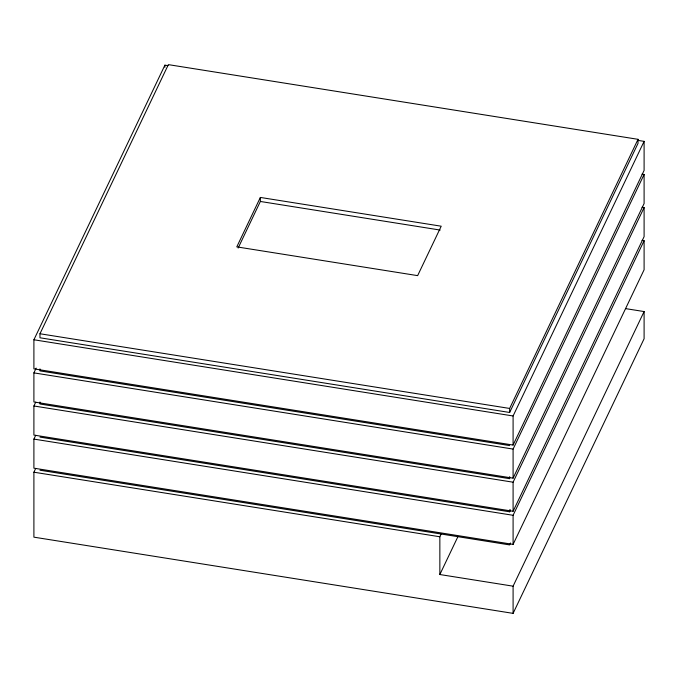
<?xml version="1.0" encoding="UTF-8"?>
<svg xmlns="http://www.w3.org/2000/svg" width="678" height="678" viewBox="0 0 678 678"><rect width="100%" height="100%" fill="white"/><g stroke="black" fill="none" stroke-linecap="round" stroke-linejoin="round"><path stroke-width="1.02" d="M637.837 140.363L644.1 141.363L644.1 170.441L513.093 445.056L33.9 368.857L33.9 339.771L164.907 65.164L168.042 65.656M39.968 333.754L168.356 64.63L638.032 139.321L638.032 143.355L509.644 412.47L39.968 337.78L39.968 333.754L509.644 408.444L638.032 139.321M642.015 174.136L644.1 174.466L644.1 203.553L513.093 478.16L33.9 401.961L33.9 372.883L36.171 368.112M642.015 207.248L644.1 207.578L644.1 236.656L513.093 511.271L33.9 435.073L33.9 405.986L35.722 402.173M642.015 240.351L644.1 240.69L644.1 269.768L513.093 544.383L33.9 468.176L33.9 439.098L35.722 435.284M625.531 308.609L644.1 311.558L644.1 338.754L513.093 613.37L33.9 537.162L33.9 472.21L35.722 468.396M260.36 197.442L236.783 246.877L417.64 275.632L441.217 226.206L260.36 197.442L260.36 201.468L238.139 248.055M644.1 311.558L513.093 586.173L439.853 574.529L439.853 536.764L441.158 534.018M513.093 445.056L513.093 415.978L644.1 141.363M439.853 574.529L458.048 536.383M513.093 478.16L513.093 449.082L644.1 174.466M513.093 511.271L513.093 482.194L644.1 207.578M39.968 437.107L509.644 511.797L510.551 509.89M513.093 544.383L513.093 515.297L644.1 240.69M510.551 542.993L509.644 544.909L39.968 470.218M260.36 201.468L440.175 230.062M33.9 339.771L513.093 415.978M509.644 445.582L39.968 370.891L39.968 368.874M33.9 372.883L513.093 449.082M33.9 405.986L513.093 482.194M33.9 439.098L513.093 515.297M33.9 472.21L439.853 536.764M513.093 586.173L513.093 613.37M509.644 408.444L509.644 412.47M509.644 476.676L509.644 478.685L39.968 404.003L39.968 401.986M509.644 509.78L509.644 511.797M164.907 65.164L164.907 67.241"/></g></svg>
